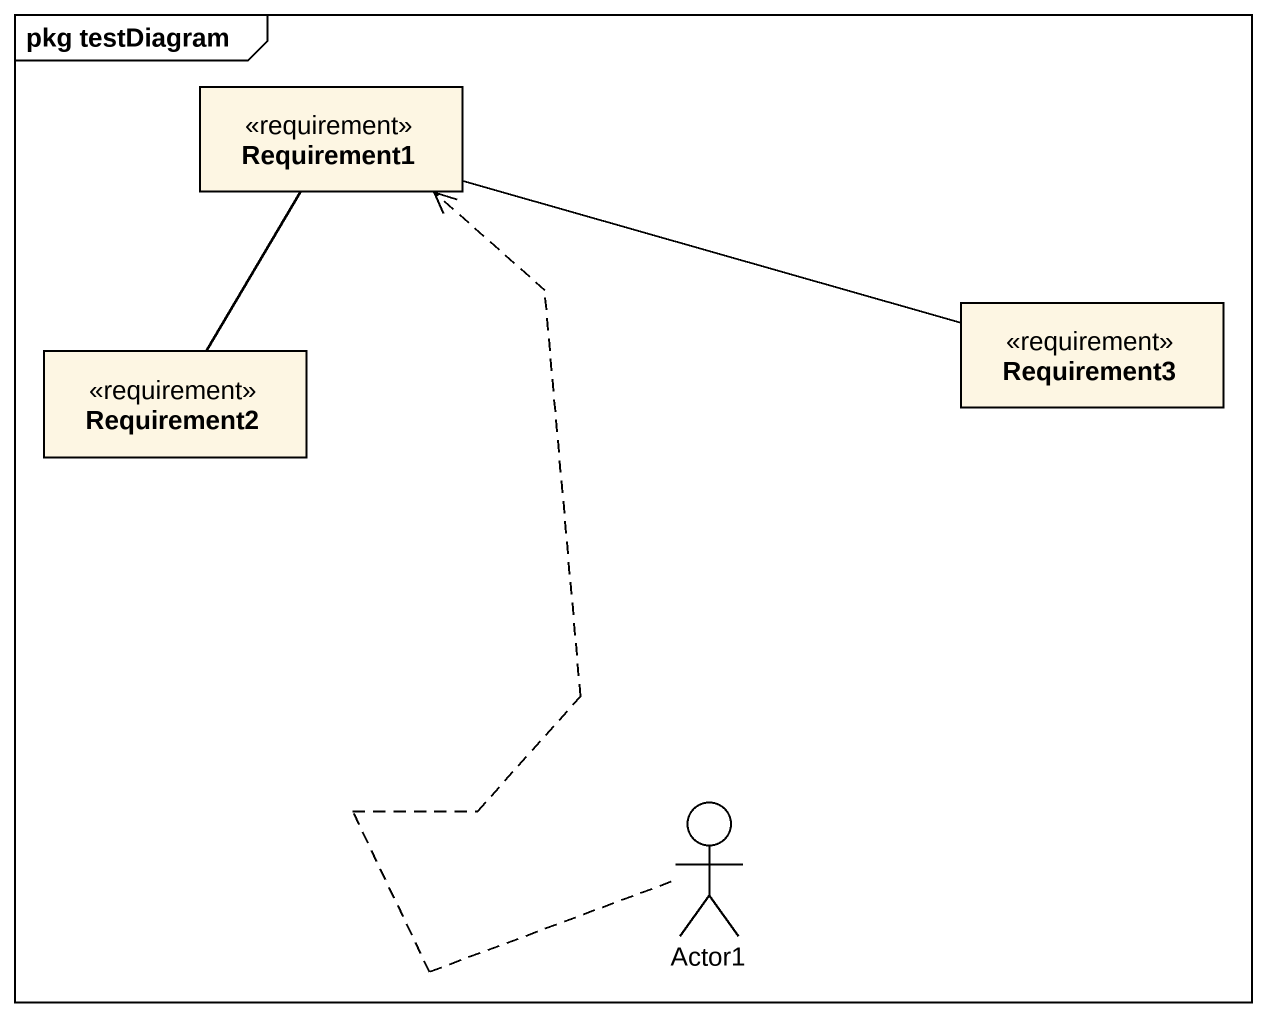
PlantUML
@startuml
mainframe pkg testDiagram
allowmixing
hide circle
hide empty members
class Requirement1 <<requirement>>
class Requirement3 <<requirement>>
class Requirement2 <<requirement>>
actor Actor1
Requirement1 -- Requirement2
Requirement1 -- Requirement2
Requirement3 -left- Requirement1
Requirement2 -up- Requirement1
Actor1 .up.> Requirement1
@enduml
